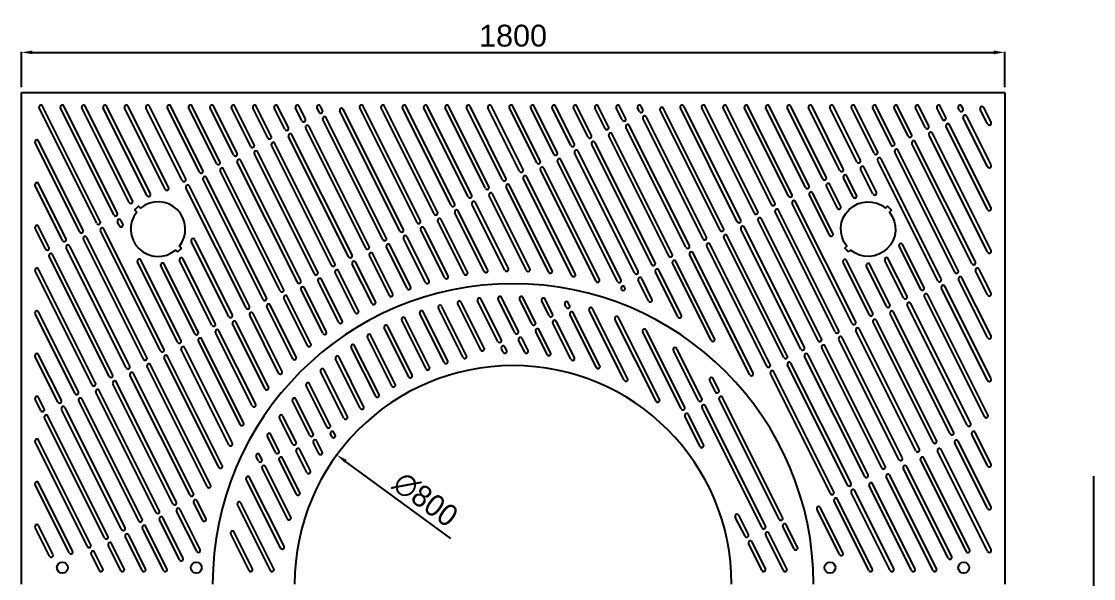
# Model space of a CAD drawing. Header units: millimetres. Extents: x 19970 to 27858, y -49763 to -44184.
# Drawn here: x 21123 to 23085, y -48341 to -47321 of the extents above; entities that cross this region are included whole.
import ezdxf

# ---------------------------------------------------------------- set-up
doc = ezdxf.new("R2010")
doc.units = ezdxf.units.MM
doc.styles.get("Standard").update_dxf_attribs({"font": 'arial.ttf'})
doc.dimstyles.new('ISO-25', dxfattribs={"dimtxt": 40, "dimasz": 20, "dimexe": 1.25, "dimexo": 10, "dimgap": 10, "dimtad": 1, "dimdec": 0, "dimtxsty": 'Standard', "dimcen": 2.5, "dimclrd": 3, "dimclre": 3, "dimclrt": 3, "dimadec": 0, "dimazin": 0, "dimtfac": 1, "dimtdec": 0, "dimtmove": 0, "dimatfit": 3, "dimfxl": 0, "dimarcsym": 0})

# ---------------------------------------------------------------- blocks, each defined once
blk = doc.blocks.new('AG1818')
for p, q in [((17010.4, -48656.5), (17010.4, -47756.5)), ((17010.4, -47756.5), (18810.4, -47756.5)), ((18810.4, -47756.5), (18810.4, -48656.5)), ((17148.4, -47995.9), (17042.7, -47784.7)), ((17154.6, -47992.8), (17049, -47781.5)), ((17179.7, -47980.3), (17081.9, -47784.7)), ((17186, -47977.2), (17088.1, -47781.5)), ((17207.4, -47957.5), (17121, -47784.7)), ((17213.7, -47954.4), (17127.3, -47781.5)), ((17240.2, -47944.8), (17160.1, -47784.7)), ((17246.5, -47941.6), (17166.4, -47781.5)), ((17273.6, -47933.3), (17199.3, -47784.7)), ((17279.9, -47930.2), (17205.5, -47781.5)), ((17304.9, -47917.7), (17238.4, -47784.7)), ((17311.2, -47914.6), (17244.7, -47781.5)), ((17336.2, -47902), (17277.5, -47784.7)), ((17342.5, -47898.9), (17283.8, -47781.5)), ((17367.5, -47886.4), (17316.7, -47784.7)), ((17373.8, -47883.2), (17322.9, -47781.5)), ((17398.8, -47870.7), (17355.8, -47784.7)), ((17405.1, -47867.6), (17362.1, -47781.5)), ((17430.1, -47855.1), (17394.9, -47784.7)), ((17436.4, -47851.9), (17401.2, -47781.5)), ((17461.4, -47839.4), (17434.1, -47784.7)), ((17467.7, -47836.3), (17440.3, -47781.5)), ((17492.7, -47823.8), (17473.2, -47784.7)), ((17499, -47820.6), (17479.4, -47781.5)), ((17524, -47808.1), (17512.3, -47784.7)), ((17530.3, -47805), (17518.6, -47781.5)), ((17555.4, -47792.5), (17551.5, -47784.7)), ((17561.6, -47789.3), (17557.7, -47781.5)), ((17703.3, -48010.1), (17593.4, -47790.2)), ((17709.6, -48007), (17599.6, -47787.1)), ((17734.6, -47994.4), (17629.7, -47784.7)), ((17740.8, -47991.3), (17636, -47781.5)), ((17765.9, -47978.8), (17668.8, -47784.7)), ((17772.2, -47975.7), (17675.1, -47781.5)), ((17797.2, -47963.1), (17708, -47784.7)), ((17803.5, -47960), (17714.2, -47781.5)), ((17828.5, -47947.5), (17747.1, -47784.7)), ((17834.8, -47944.4), (17753.4, -47781.5)), ((17859.8, -47931.8), (17786.2, -47784.7)), ((17866.1, -47928.7), (17792.5, -47781.5)), ((17891.1, -47916.2), (17825.4, -47784.7)), ((17897.4, -47913.1), (17831.6, -47781.5)), ((17922.4, -47900.5), (17864.5, -47784.7)), ((17928.7, -47897.4), (17870.8, -47781.5)), ((17953.7, -47884.9), (17903.6, -47784.7)), ((17960, -47881.8), (17909.9, -47781.5)), ((17985, -47869.2), (17942.8, -47784.7)), ((17991.3, -47866.1), (17949, -47781.5)), ((18016.4, -47853.6), (17981.9, -47784.7)), ((18022.6, -47850.4), (17988.2, -47781.5)), ((18047.7, -47837.9), (18021, -47784.7)), ((18053.9, -47834.8), (18027.3, -47781.5)), ((18079, -47822.3), (18060.2, -47784.7)), ((18085.2, -47819.1), (18066.4, -47781.5)), ((18110.3, -47806.6), (18099.3, -47784.7)), ((18116.5, -47803.5), (18105.5, -47781.5)), ((18141.6, -47791), (18138.4, -47784.7)), ((18147.8, -47787.8), (18144.7, -47781.5)), ((18289.5, -48008.6), (18179.6, -47788.7)), ((18295.8, -48005.5), (18185.8, -47785.6)), ((18320.8, -47993), (18216.7, -47784.7)), ((18327.1, -47989.8), (18222.9, -47781.5)), ((18352.1, -47977.3), (18255.8, -47784.7)), ((18358.4, -47974.2), (18262.1, -47781.5)), ((18383.4, -47961.7), (18294.9, -47784.7)), ((18389.7, -47958.5), (18301.2, -47781.5)), ((18414.7, -47946), (18334.1, -47784.7)), ((18421, -47942.9), (18340.3, -47781.5)), ((18446, -47930.3), (18373.2, -47784.7)), ((18452.3, -47927.2), (18379.5, -47781.5)), ((18477.4, -47914.7), (18412.3, -47784.7)), ((18483.6, -47911.6), (18418.6, -47781.5)), ((18508.7, -47899), (18451.5, -47784.7)), ((18514.9, -47895.9), (18457.7, -47781.5)), ((18540, -47883.4), (18490.6, -47784.7)), ((18546.2, -47880.3), (18496.9, -47781.5)), ((18571.3, -47867.7), (18529.7, -47784.7)), ((18577.5, -47864.6), (18536, -47781.5)), ((18602.6, -47852.1), (18568.9, -47784.7)), ((18608.8, -47849), (18575.1, -47781.5)), ((18633.9, -47836.4), (18608, -47784.7)), ((18640.1, -47833.3), (18614.3, -47781.5)), ((18665.2, -47820.8), (18647.1, -47784.7)), ((18671.4, -47817.6), (18653.4, -47781.5)), ((18696.5, -47805.1), (18686.3, -47784.7)), ((18702.7, -47802), (18692.5, -47781.5)), ((18727.8, -47789.5), (18725.4, -47784.7)), ((18734.1, -47786.3), (18731.6, -47781.5)), ((18779.2, -47814), (18765.8, -47787.2)), ((18785.4, -47810.9), (18772.1, -47784.1)), ((17672, -48025.8), (17562.1, -47805.9)), ((17678.3, -48022.6), (17568.3, -47802.8)), ((18258.2, -48024.3), (18148.3, -47804.4)), ((18264.5, -48021.1), (18154.5, -47801.3)), ((18779.2, -47892.3), (18734.5, -47802.9)), ((18785.4, -47889.1), (18740.8, -47799.8)), ((17640.7, -48041.4), (17530.8, -47821.5)), ((17647, -48038.3), (17537, -47818.4)), ((18226.9, -48039.9), (18117, -47820)), ((18233.2, -48036.8), (18123.2, -47816.9)), ((18779.2, -47970.5), (18703.2, -47818.5)), ((18785.4, -47967.4), (18709.5, -47815.4)), ((17117.1, -48011.6), (17035.4, -47848.3)), ((17123.3, -48008.5), (17041.7, -47845.2)), ((17584.3, -48069.6), (17474.4, -47849.7)), ((17609.4, -48057.1), (17499.4, -47837.2)), ((17615.6, -48053.9), (17505.7, -47834.1)), ((18170.6, -48068.1), (18060.6, -47848.2)), ((18195.6, -48055.6), (18085.7, -47835.7)), ((18201.9, -48052.4), (18091.9, -47832.6)), ((18750.5, -48069.7), (18640.6, -47849.8)), ((18756.8, -48066.6), (18646.8, -47846.7)), ((18779.2, -48048.8), (18671.9, -47834.2)), ((18785.4, -48045.6), (18678.2, -47831.1)), ((17546.8, -48088.4), (17436.8, -47868.5)), ((17553, -48085.2), (17443.1, -47865.4)), ((17578.1, -48072.7), (17468.1, -47852.8)), ((18133, -48086.9), (18023.1, -47867)), ((18139.3, -48083.7), (18029.3, -47863.9)), ((18164.3, -48071.2), (18054.4, -47851.3)), ((18719.2, -48085.4), (18609.3, -47865.5)), ((18725.5, -48082.2), (18615.5, -47862.4)), ((17515.5, -48104), (17405.5, -47884.1)), ((17521.7, -48100.9), (17411.8, -47881)), ((18101.7, -48102.5), (17991.8, -47882.6)), ((18108, -48099.4), (17998, -47879.5)), ((18687.9, -48101), (18578, -47881.2)), ((18694.2, -48097.9), (18584.2, -47878)), ((17484.2, -48119.7), (17374.2, -47899.8)), ((17490.4, -48116.5), (17380.5, -47896.7)), ((18062.3, -48101.9), (17960.4, -47898.3)), ((18068.5, -48098.8), (17966.7, -47895.2)), ((18569.3, -47942.1), (18546.7, -47896.8)), ((18575.6, -47939), (18552.9, -47893.7)), ((17085.8, -48027.3), (17035.4, -47926.6)), ((17092, -48024.1), (17041.7, -47923.5)), ((17427.8, -48147.8), (17317.9, -47928)), ((17452.9, -48135.3), (17342.9, -47915.4)), ((17459.1, -48132.2), (17349.2, -47912.3)), ((17981.9, -48082.1), (17904.1, -47926.5)), ((18018, -48091.7), (17929.1, -47914)), ((18024.3, -48088.6), (17935.4, -47910.8)), ((18504.1, -47968.2), (18484.1, -47928.1)), ((18510.4, -47965.1), (18490.3, -47925)), ((18533, -47947.6), (18515.4, -47912.5)), ((18539.2, -47944.5), (18521.6, -47909.3)), ((17421.6, -48151), (17311.6, -47931.1)), ((17934.9, -48082.1), (17866.5, -47945.3)), ((17941.2, -48078.9), (17872.8, -47942.1)), ((17975.7, -48085.2), (17897.8, -47929.6)), ((18489.7, -48017.6), (18452.8, -47943.8)), ((18495.9, -48014.5), (18459, -47940.6)), ((17895.6, -48081.7), (17835.2, -47960.9)), ((17901.9, -48078.6), (17841.5, -47957.8)), ((18531.4, -48179.3), (18421.4, -47959.4)), ((18537.6, -48176.2), (18427.7, -47956.3)), ((17857.6, -48084), (17803.9, -47976.6)), ((17863.9, -48080.8), (17810.2, -47973.4)), ((18475, -48207.5), (18365.1, -47987.6)), ((18500.1, -48194.9), (18390.1, -47975.1)), ((18506.3, -48191.8), (18396.4, -47971.9)), ((17054.5, -48042.9), (17035.4, -48004.8)), ((17060.7, -48039.8), (17041.7, -48001.7)), ((17271.3, -48226.1), (17161.4, -48006.2)), ((17189.8, -48000.6), (17186.4, -47993.7)), ((17196.1, -47997.4), (17192.7, -47990.6)), ((17791.3, -48092.2), (17747.6, -48004.7)), ((17820.8, -48088.6), (17772.6, -47992.2)), ((17827.1, -48085.4), (17778.9, -47989.1)), ((18437.5, -48226.2), (18327.5, -48006.4)), ((18443.7, -48223.1), (18333.8, -48003.2)), ((18468.8, -48210.6), (18358.8, -47990.7)), ((17233.7, -48244.9), (17123.8, -48025)), ((17240, -48241.8), (17130.1, -48021.9)), ((17265, -48229.2), (17155.1, -48009.4)), ((17396.5, -48163.5), (17327.7, -48025.9)), ((17750.4, -48104.3), (17710, -48023.5)), ((17756.6, -48101.1), (17716.3, -48020.4)), ((17785.1, -48095.4), (17741.3, -48007.9)), ((18406.2, -48241.9), (18296.2, -48022)), ((18412.4, -48238.8), (18302.5, -48018.9)), ((17202.4, -48260.5), (17092.5, -48040.7)), ((17208.7, -48257.4), (17098.7, -48037.5)), ((17390.3, -48166.6), (17321.4, -48029)), ((17716.7, -48115.2), (17678.7, -48039.2)), ((17723, -48112), (17685, -48036)), ((18374.9, -48257.6), (18264.9, -48037.7)), ((18381.1, -48254.4), (18271.2, -48034.5)), ((18656.6, -48116.7), (18617.3, -48038)), ((18662.9, -48113.6), (18623.6, -48034.9)), ((17171.1, -48276.2), (17061.2, -48056.3)), ((17177.4, -48273.1), (17067.4, -48053.2)), ((17302.6, -48210.5), (17229.1, -48063.5)), ((17358.9, -48182.3), (17300, -48064.3)), ((17365.2, -48179.2), (17306.2, -48061.2)), ((17684, -48128), (17647.4, -48054.8)), ((17690.3, -48124.9), (17653.7, -48051.7)), ((18279.2, -48207), (18208.6, -48065.9)), ((18343.6, -48273.2), (18233.6, -48053.3)), ((18349.8, -48270.1), (18239.9, -48050.2)), ((18569, -48160.5), (18520.8, -48064.2)), ((18625.3, -48132.3), (18591.1, -48063.9)), ((18631.6, -48129.2), (18597.3, -48060.7)), ((17139.8, -48291.8), (17035.4, -48083.1)), ((17146.1, -48288.7), (17041.7, -48080)), ((17296.3, -48213.6), (17222.9, -48066.6)), ((17327.6, -48197.9), (17265.5, -48073.7)), ((17333.9, -48194.8), (17271.8, -48070.5)), ((17627.5, -48156), (17591.1, -48083)), ((17652.3, -48142.8), (17616.1, -48070.5)), ((17658.5, -48139.7), (17622.4, -48067.3)), ((18212.2, -48167.1), (18171, -48084.6)), ((18218.5, -48164), (18177.3, -48081.5)), ((18272.9, -48210.2), (18202.3, -48069)), ((18562.7, -48163.6), (18514.6, -48067.4)), ((18594, -48148), (18557.3, -48074.6)), ((18600.3, -48144.9), (18563.6, -48071.5)), ((18779.2, -48127), (18757.2, -48083.1)), ((18785.4, -48123.9), (18763.5, -48080)), ((17591.2, -48177.3), (17553.5, -48101.8)), ((17597.5, -48174.2), (17559.7, -48098.7)), ((17621.3, -48159.1), (17584.8, -48086.1)), ((18158.4, -48137.8), (18139.7, -48100.3)), ((18164.7, -48134.6), (18146, -48097.2)), ((18779.2, -48205.3), (18725.9, -48098.8)), ((18785.4, -48202.2), (18732.2, -48095.7)), ((17562.2, -48197.4), (17522.2, -48117.4)), ((17568.4, -48194.3), (17528.4, -48114.3)), ((18108.9, -48116.9), (18108.4, -48115.9)), ((18115.1, -48113.7), (18114.7, -48112.8)), ((18779.2, -48283.6), (18694.6, -48114.4)), ((18785.4, -48280.4), (18700.9, -48111.3)), ((17534.1, -48219.6), (17490.9, -48133.1)), ((17540.4, -48216.4), (17497.1, -48130)), ((17851.3, -48227.7), (17809.1, -48143.4)), ((17857.5, -48224.6), (17815.3, -48140.2)), ((17882.6, -48212.1), (17845.5, -48138)), ((17888.8, -48209), (17851.8, -48134.8)), ((17913.9, -48196.4), (17883.2, -48135.1)), ((17920.1, -48193.3), (17889.4, -48132)), ((17945.2, -48180.8), (17922.3, -48135)), ((17951.4, -48177.7), (17928.5, -48131.8)), ((17976.5, -48165.1), (17962.9, -48138)), ((17982.7, -48162), (17969.1, -48134.8)), ((18007.8, -48149.5), (18005.3, -48144.5)), ((18014, -48146.4), (18011.5, -48141.4)), ((18748.2, -48362.5), (18638.3, -48142.6)), ((18773.3, -48350), (18663.3, -48130.1)), ((18779.5, -48346.8), (18669.6, -48127)), ((17108.5, -48307.5), (17035.4, -48161.4)), ((17114.8, -48304.4), (17041.7, -48158.2)), ((17487.4, -48267.1), (17434.5, -48161.3)), ((17507.1, -48243.8), (17459.6, -48148.7)), ((17513.4, -48240.7), (17465.8, -48145.6)), ((17784.4, -48250.6), (17739.7, -48161.1)), ((17790.7, -48247.5), (17745.9, -48158)), ((17819, -48241.5), (17773.8, -48151.1)), ((17825.3, -48238.4), (17780.1, -48148)), ((18063, -48259.8), (18014.5, -48162.9)), ((18069.2, -48256.7), (18020.7, -48159.8)), ((18113.9, -48283.4), (18049.8, -48155.3)), ((18120.1, -48280.2), (18056.1, -48152.1)), ((18710.6, -48381.3), (18600.7, -48161.4)), ((18716.9, -48378.1), (18607, -48158.3)), ((18741.9, -48365.6), (18632, -48145.8)), ((17456.4, -48298.9), (17397, -48180)), ((17462.7, -48295.8), (17403.2, -48176.9)), ((17481.2, -48270.2), (17428.3, -48164.4)), ((17751.2, -48262.5), (17706.6, -48173.3)), ((17757.5, -48259.4), (17712.9, -48170.1)), ((18016.4, -48244.9), (17983.2, -48178.6)), ((18022.6, -48241.8), (17989.4, -48175.4)), ((18172.1, -48321.7), (18097, -48171.3)), ((18178.4, -48318.5), (18103.2, -48168.2)), ((18679.3, -48396.9), (18569.4, -48177.1)), ((18685.6, -48393.8), (18575.7, -48173.9)), ((17432.9, -48330.2), (17365.7, -48195.7)), ((17439.2, -48327.1), (17371.9, -48192.6)), ((17694.7, -48290.3), (17650.1, -48201.1)), ((17719.3, -48276.9), (17674.6, -48187.5)), ((17725.6, -48273.8), (17680.9, -48184.4)), ((17972.8, -48236.1), (17951.9, -48194.2)), ((17979.1, -48233), (17958.1, -48191.1)), ((18218.3, -48335.8), (18147.7, -48194.6)), ((18224.6, -48332.7), (18154, -48191.4)), ((18648, -48412.6), (18538.1, -48192.7)), ((18654.3, -48409.5), (18544.4, -48189.6)), ((17410.8, -48364.3), (17334.4, -48211.4)), ((17417.1, -48361.2), (17340.6, -48208.2)), ((17658.9, -48312.6), (17614.2, -48223.1)), ((17665.2, -48309.5), (17620.4, -48220)), ((17688.5, -48293.5), (17643.9, -48204.3)), ((17898.7, -48228.8), (17895.5, -48222.4)), ((17931.7, -48232.1), (17920.6, -48209.9)), ((17937.9, -48228.9), (17926.8, -48206.7)), ((18591.7, -48440.8), (18481.7, -48220.9)), ((18616.7, -48428.2), (18506.8, -48208.4)), ((18623, -48425.1), (18513.1, -48205.2)), ((17077.2, -48323.2), (17035.4, -48239.6)), ((17083.5, -48320), (17041.7, -48236.5)), ((17371.7, -48442.6), (17271.7, -48242.7)), ((17378, -48439.5), (17278, -48239.5)), ((17390.3, -48401.6), (17303, -48227)), ((17396.6, -48398.5), (17309.3, -48223.9)), ((17636.9, -48331.3), (17591.8, -48241)), ((17892.5, -48231.9), (17889.3, -48225.5)), ((18249.6, -48320.2), (18203.9, -48228.6)), ((18255.9, -48317), (18210.1, -48225.5)), ((18554.1, -48459.5), (18444.2, -48239.7)), ((18560.4, -48456.4), (18450.4, -48236.5)), ((18585.4, -48443.9), (18475.5, -48224)), ((17350.4, -48478.2), (17240.4, -48258.3)), ((17356.6, -48475.1), (17246.7, -48255.2)), ((17630.7, -48334.4), (17585.5, -48244.1)), ((18522.8, -48475.2), (18412.9, -48255.3)), ((18529.1, -48472.1), (18419.1, -48252.2)), ((17319.1, -48493.8), (17209.1, -48274)), ((17325.3, -48490.7), (17215.4, -48270.8)), ((17600.8, -48353), (17558, -48267.4)), ((17607.1, -48349.8), (17564.3, -48264.3)), ((18287.2, -48301.4), (18276.7, -48280.4)), ((18491.5, -48490.8), (18381.6, -48271)), ((18497.8, -48487.7), (18387.8, -48267.8)), ((17287.8, -48509.5), (17177.8, -48289.6)), ((17294, -48506.4), (17184.1, -48286.5)), ((17569.5, -48368.6), (17531.7, -48293)), ((17575.8, -48365.5), (17538, -48289.8)), ((18280.9, -48304.5), (18270.5, -48283.6)), ((17045.9, -48338.8), (17035.4, -48317.9)), ((17052.2, -48335.7), (17041.7, -48314.8)), ((17225.2, -48540.8), (17115.2, -48320.9)), ((17231.4, -48537.7), (17121.5, -48317.8)), ((17256.5, -48525.1), (17146.5, -48305.3)), ((17262.7, -48522), (17152.8, -48302.1)), ((17538.2, -48384.3), (17506.6, -48321.1)), ((17544.5, -48381.1), (17512.9, -48317.9)), ((18397.6, -48537.8), (18287.7, -48317.9)), ((18403.9, -48534.7), (18293.9, -48314.8)), ((17193.8, -48556.4), (17083.9, -48336.6)), ((17200.1, -48553.3), (17090.2, -48333.4)), ((18366.3, -48553.5), (18256.4, -48333.6)), ((18372.5, -48550.3), (18262.6, -48330.4)), ((17162.5, -48572.1), (17052.6, -48352.2)), ((17168.8, -48569), (17058.9, -48349.1)), ((17506.9, -48399.9), (17482.9, -48351.9)), ((17513.2, -48396.8), (17489.1, -48348.8)), ((18252.8, -48404.6), (18225, -48349.2)), ((18259, -48401.5), (18231.3, -48346.1)), ((17584.8, -48383.5), (17582.5, -48378.9)), ((18785.4, -48437), (18756.5, -48379)), ((17131.2, -48587.8), (17035.4, -48396.2)), ((17137.5, -48584.6), (17041.7, -48393)), ((17475.6, -48415.6), (17460.7, -48385.7)), ((17481.9, -48412.4), (17466.9, -48382.6)), ((17554.9, -48417.6), (17544.9, -48397.7)), ((17561.1, -48414.5), (17551.2, -48394.6)), ((17578.5, -48386.6), (17576.2, -48382)), ((18779.2, -48518.4), (18718.9, -48397.8)), ((18785.4, -48515.2), (18725.2, -48394.7)), ((18779.2, -48440.1), (18750.2, -48382.2)), ((17533.1, -48452.4), (17513.6, -48413.3)), ((17539.4, -48449.3), (17519.9, -48410.2)), ((18779.2, -48596.6), (18687.6, -48413.5)), ((18785.4, -48593.5), (18693.9, -48410.3)), ((17444.3, -48431.2), (17440.2, -48423.1)), ((17450.5, -48428.1), (17446.5, -48419.9)), ((17513.7, -48491.8), (17482.3, -48429)), ((17520, -48488.7), (17488.6, -48425.9)), ((18740.2, -48596.9), (18656.3, -48429.1)), ((18746.5, -48593.8), (18662.6, -48426)), ((17497.2, -48537.1), (17451, -48444.6)), ((17503.5, -48534), (17457.3, -48441.5)), ((18685.5, -48628.4), (18600, -48457.3)), ((18707.2, -48609.2), (18625, -48444.8)), ((18713.5, -48606.1), (18631.3, -48441.7)), ((17097.8, -48599.2), (17035.4, -48474.4)), ((17104.1, -48596.1), (17041.7, -48471.3)), ((17484.8, -48590.6), (17421.8, -48464.5)), ((17491.1, -48587.4), (17428.1, -48461.4)), ((18640.1, -48631.5), (18562.4, -48476.1)), ((18646.4, -48628.4), (18568.7, -48473)), ((18679.2, -48631.5), (18593.7, -48460.4)), ((18601, -48631.5), (18529.5, -48488.6)), ((18607.2, -48628.4), (18535.8, -48485.5)), ((17341.9, -48539.5), (17325.8, -48507.3)), ((17348.1, -48536.3), (17332, -48504.1)), ((17466.2, -48631.5), (17406, -48511.1)), ((17472.4, -48628.4), (17412.2, -48508)), ((18514.4, -48599.1), (18473.2, -48516.8)), ((18561.9, -48631.5), (18498.2, -48504.3)), ((18568.1, -48628.4), (18504.5, -48501.1)), ((17306.2, -48608.9), (17269.4, -48535.4)), ((17331.3, -48596.5), (17294.5, -48522.9)), ((17337.6, -48593.4), (17300.7, -48519.8)), ((18335, -48569.1), (18317.3, -48533.8)), ((18341.2, -48566), (18323.6, -48530.7)), ((18508.1, -48602.3), (18466.9, -48519.9)), ((17061.7, -48605.3), (17035.4, -48552.7)), ((17068, -48602.1), (17041.7, -48549.6)), ((17270.5, -48631.5), (17231.9, -48554.2)), ((17276.8, -48628.4), (17238.1, -48551.1)), ((17299.9, -48612), (17263.2, -48538.6)), ((18424.8, -48592.3), (18404.3, -48551.2)), ((18431.1, -48589.2), (18410.6, -48548.1)), ((17231.4, -48631.5), (17200.6, -48569.9)), ((17237.7, -48628.4), (17206.8, -48566.7)), ((17427, -48631.5), (17393.6, -48564.6)), ((17433.3, -48628.4), (17399.8, -48561.4)), ((18405.3, -48631.5), (18373, -48566.9)), ((18411.6, -48628.4), (18379.3, -48563.7)), ((17192.3, -48631.5), (17169.3, -48585.5)), ((17198.5, -48628.4), (17175.5, -48582.4)), ((18366.2, -48631.5), (18341.7, -48582.5)), ((18372.5, -48628.4), (18348, -48579.4)), ((17153.1, -48631.5), (17137.9, -48601.2)), ((17159.4, -48628.4), (17144.2, -48598))]:
    blk.add_line(p, q)
for points in [[(17296.1, -48048.4, 0.045549), (17303.1, -48041.3), (17299.5, -48037.8, 0.904534), (17228.4, -47968.1), (17224.8, -47964.6, 0.045549), (17217.8, -47971.8), (17221.4, -47975.3, 0.904534), (17292.5, -48044.9)], [(18524.8, -48048.4, -0.045549), (18517.8, -48041.3), (18521.4, -48037.8, -0.904534), (18592.5, -47968.1), (18596.1, -47964.6, -0.045549), (18603.1, -47971.8), (18599.5, -47975.3, -0.904534), (18528.4, -48044.9)]]:
    blk.add_lwpolyline(points, format="xyb", close=True)
for centre in [(17085.4, -48626.5), (17330.4, -48626.5), (18490.4, -48626.5), (18735.4, -48626.5)]:
    blk.add_circle(centre, 10)
for centre, radius, start, end in [((17045.9, -47783.1), 3.5, 26.5651, 206.5651), ((17085, -47783.1), 3.5, 26.5651, 206.5651), ((17124.1, -47783.1), 3.5, 26.5651, 206.5651), ((17163.3, -47783.1), 3.5, 26.5651, 206.5651), ((17202.4, -47783.1), 3.5, 26.5651, 206.5651), ((17241.5, -47783.1), 3.5, 26.5651, 206.5651), ((17280.7, -47783.1), 3.5, 26.5651, 206.5651), ((17319.8, -47783.1), 3.5, 26.5651, 206.5651), ((17358.9, -47783.1), 3.5, 26.5651, 206.5651), ((17398.1, -47783.1), 3.5, 26.5651, 206.5651), ((17437.2, -47783.1), 3.5, 26.5651, 206.5651), ((17476.3, -47783.1), 3.5, 26.5651, 206.5651), ((17515.4, -47783.1), 3.5, 26.5651, 206.5651), ((17554.6, -47783.1), 3.5, 26.5651, 206.5651), ((17558.5, -47790.9), 3.5, 206.5651, 26.5651), ((17596.5, -47788.7), 3.5, 26.5651, 206.5651), ((17632.8, -47783.1), 3.5, 26.5651, 206.5651), ((17672, -47783.1), 3.5, 26.5651, 206.5651), ((17711.1, -47783.1), 3.5, 26.5651, 206.5651), ((17750.2, -47783.1), 3.5, 26.5651, 206.5651), ((17789.4, -47783.1), 3.5, 26.5651, 206.5651), ((17828.5, -47783.1), 3.5, 26.5651, 206.5651), ((17867.6, -47783.1), 3.5, 26.5651, 206.5651), ((17906.8, -47783.1), 3.5, 26.5651, 206.5651), ((17945.9, -47783.1), 3.5, 26.5651, 206.5651), ((17985, -47783.1), 3.5, 26.5651, 206.5651), ((18024.2, -47783.1), 3.5, 26.5651, 206.5651), ((18063.3, -47783.1), 3.5, 26.5651, 206.5651), ((18102.4, -47783.1), 3.5, 26.5651, 206.5651), ((18141.5, -47783.1), 3.5, 26.5651, 206.5651), ((18144.7, -47789.4), 3.5, 206.5651, 26.5651), ((18182.7, -47787.2), 3.5, 26.5651, 206.5651), ((18219.8, -47783.1), 3.5, 26.5651, 206.5651), ((18258.9, -47783.1), 3.5, 26.5651, 206.5651), ((18298.1, -47783.1), 3.5, 26.5651, 206.5651), ((18337.2, -47783.1), 3.5, 26.5651, 206.5651), ((18376.3, -47783.1), 3.5, 26.5651, 206.5651), ((18415.5, -47783.1), 3.5, 26.5651, 206.5651), ((18454.6, -47783.1), 3.5, 26.5651, 206.5651), ((18493.7, -47783.1), 3.5, 26.5651, 206.5651), ((18532.9, -47783.1), 3.5, 26.5651, 206.5651), ((18572, -47783.1), 3.5, 26.5651, 206.5651), ((18611.1, -47783.1), 3.5, 26.5651, 206.5651), ((18650.3, -47783.1), 3.5, 26.5651, 206.5651), ((18689.4, -47783.1), 3.5, 26.5651, 206.5651), ((18728.5, -47783.1), 3.5, 26.5651, 206.5651), ((18730.9, -47787.9), 3.5, 206.5651, 26.5651), ((18768.9, -47785.7), 3.5, 26.5651, 206.5651), ((17527.2, -47806.6), 3.5, 206.5651, 26.5651), ((17565.2, -47804.3), 3.5, 26.5651, 206.5651), ((18113.4, -47805.1), 3.5, 206.5651, 26.5651), ((18151.4, -47802.8), 3.5, 26.5651, 206.5651), ((18699.6, -47803.6), 3.5, 206.5651, 26.5651), ((18737.6, -47801.3), 3.5, 26.5651, 206.5651), ((18782.3, -47812.4), 3.5, 206.5651, 26.5651), ((17495.9, -47822.2), 3.5, 206.5651, 26.5651), ((17533.9, -47820), 3.5, 26.5651, 206.5651), ((18082.1, -47820.7), 3.5, 206.5651, 26.5651), ((18088.8, -47834.1), 3.5, 26.5651, 206.5651), ((18120.1, -47818.5), 3.5, 26.5651, 206.5651), ((18668.3, -47819.2), 3.5, 206.5651, 26.5651), ((18675, -47832.6), 3.5, 26.5651, 206.5651), ((18706.3, -47817), 3.5, 26.5651, 206.5651), ((17038.6, -47846.8), 3.5, 26.5651, 206.5651), ((17464.6, -47837.9), 3.5, 206.5651, 26.5651), ((17471.3, -47851.3), 3.5, 26.5651, 206.5651), ((17502.6, -47835.6), 3.5, 26.5651, 206.5651), ((18050.8, -47836.4), 3.5, 206.5651, 26.5651), ((18057.5, -47849.8), 3.5, 26.5651, 206.5651), ((18605.7, -47850.5), 3.5, 206.5651, 26.5651), ((18637, -47834.9), 3.5, 206.5651, 26.5651), ((18643.7, -47848.3), 3.5, 26.5651, 206.5651), ((17402, -47869.2), 3.5, 206.5651, 26.5651), ((17433.3, -47853.5), 3.5, 206.5651, 26.5651), ((17440, -47866.9), 3.5, 26.5651, 206.5651), ((17988.2, -47867.7), 3.5, 206.5651, 26.5651), ((18019.5, -47852), 3.5, 206.5651, 26.5651), ((18026.2, -47865.4), 3.5, 26.5651, 206.5651), ((18574.4, -47866.2), 3.5, 206.5651, 26.5651), ((18612.4, -47863.9), 3.5, 26.5651, 206.5651), ((17370.7, -47884.8), 3.5, 206.5651, 26.5651), ((17408.7, -47882.6), 3.5, 26.5651, 206.5651), ((17956.9, -47883.3), 3.5, 206.5651, 26.5651), ((17994.9, -47881.1), 3.5, 26.5651, 206.5651), ((18543.1, -47881.8), 3.5, 206.5651, 26.5651), ((18581.1, -47879.6), 3.5, 26.5651, 206.5651), ((18782.3, -47890.7), 3.5, 206.5651, 26.5651), ((17339.3, -47900.5), 3.5, 206.5651, 26.5651), ((17377.4, -47898.2), 3.5, 26.5651, 206.5651), ((17925.6, -47899), 3.5, 206.5651, 26.5651), ((17932.3, -47912.4), 3.5, 26.5651, 206.5651), ((17963.6, -47896.7), 3.5, 26.5651, 206.5651), ((18511.8, -47897.5), 3.5, 206.5651, 26.5651), ((18518.5, -47910.9), 3.5, 26.5651, 206.5651), ((18549.8, -47895.2), 3.5, 26.5651, 206.5651), ((17038.6, -47925), 3.5, 26.5651, 206.5651), ((17308, -47916.1), 3.5, 206.5651, 26.5651), ((17314.7, -47929.5), 3.5, 26.5651, 206.5651), ((17346.1, -47913.9), 3.5, 26.5651, 206.5651), ((17863, -47930.3), 3.5, 206.5651, 26.5651), ((17894.3, -47914.6), 3.5, 206.5651, 26.5651), ((17901, -47928), 3.5, 26.5651, 206.5651), ((18449.2, -47928.8), 3.5, 206.5651, 26.5651), ((18480.5, -47913.1), 3.5, 206.5651, 26.5651), ((18487.2, -47926.5), 3.5, 26.5651, 206.5651), ((17243.3, -47943.2), 3.5, 206.5651, 26.5651), ((17276.7, -47931.8), 3.5, 206.5651, 26.5651), ((17831.7, -47945.9), 3.5, 206.5651, 26.5651), ((17869.7, -47943.7), 3.5, 26.5651, 206.5651), ((18417.9, -47944.4), 3.5, 206.5651, 26.5651), ((18455.9, -47942.2), 3.5, 26.5651, 206.5651), ((18536.1, -47946.1), 3.5, 206.5651, 26.5651), ((18572.5, -47940.6), 3.5, 206.5651, 26.5651), ((17210.6, -47956), 3.5, 206.5651, 26.5651), ((17800.3, -47961.6), 3.5, 206.5651, 26.5651), ((17838.4, -47959.3), 3.5, 26.5651, 206.5651), ((18386.6, -47960.1), 3.5, 206.5651, 26.5651), ((18424.6, -47957.9), 3.5, 26.5651, 206.5651), ((18507.2, -47966.6), 3.5, 206.5651, 26.5651), ((18782.3, -47969), 3.5, 206.5651, 26.5651), ((17182.8, -47978.7), 3.5, 206.5651, 26.5651), ((17769, -47977.2), 3.5, 206.5651, 26.5651), ((17775.8, -47990.7), 3.5, 26.5651, 206.5651), ((17807.1, -47975), 3.5, 26.5651, 206.5651), ((18355.3, -47975.7), 3.5, 206.5651, 26.5651), ((18362, -47989.2), 3.5, 26.5651, 206.5651), ((18393.3, -47973.5), 3.5, 26.5651, 206.5651), ((17038.6, -48003.3), 3.5, 26.5651, 206.5651), ((17151.5, -47994.4), 3.5, 206.5651, 26.5651), ((17158.2, -48007.8), 3.5, 26.5651, 206.5651), ((17189.5, -47992.1), 3.5, 26.5651, 206.5651), ((17193, -47999), 3.5, 206.5651, 26.5651), ((17706.4, -48008.5), 3.5, 206.5651, 26.5651), ((17737.7, -47992.9), 3.5, 206.5651, 26.5651), ((17744.4, -48006.3), 3.5, 26.5651, 206.5651), ((18292.7, -48007), 3.5, 206.5651, 26.5651), ((18324, -47991.4), 3.5, 206.5651, 26.5651), ((18330.7, -48004.8), 3.5, 26.5651, 206.5651), ((17088.9, -48025.7), 3.5, 206.5651, 26.5651), ((17120.2, -48010), 3.5, 206.5651, 26.5651), ((17126.9, -48023.5), 3.5, 26.5651, 206.5651), ((17324.6, -48027.4), 3.5, 26.5651, 206.5651), ((17675.1, -48024.2), 3.5, 206.5651, 26.5651), ((17713.1, -48022), 3.5, 26.5651, 206.5651), ((18261.3, -48022.7), 3.5, 206.5651, 26.5651), ((18299.4, -48020.5), 3.5, 26.5651, 206.5651), ((18492.8, -48016), 3.5, 206.5651, 26.5651), ((17057.6, -48041.3), 3.5, 206.5651, 26.5651), ((17095.6, -48039.1), 3.5, 26.5651, 206.5651), ((17643.8, -48039.8), 3.5, 206.5651, 26.5651), ((17681.8, -48037.6), 3.5, 26.5651, 206.5651), ((18230, -48038.3), 3.5, 206.5651, 26.5651), ((18268.1, -48036.1), 3.5, 26.5651, 206.5651), ((18620.4, -48036.5), 3.5, 26.5651, 206.5651), ((18782.3, -48047.2), 3.5, 206.5651, 26.5651), ((17064.3, -48054.8), 3.5, 26.5651, 206.5651), ((17226, -48065.1), 3.5, 26.5651, 206.5651), ((17303.1, -48062.7), 3.5, 26.5651, 206.5651), ((17612.5, -48055.5), 3.5, 206.5651, 26.5651), ((17619.2, -48068.9), 3.5, 26.5651, 206.5651), ((17650.5, -48053.3), 3.5, 26.5651, 206.5651), ((18198.7, -48054), 3.5, 206.5651, 26.5651), ((18205.4, -48067.4), 3.5, 26.5651, 206.5651), ((18236.8, -48051.8), 3.5, 26.5651, 206.5651), ((18517.7, -48065.8), 3.5, 26.5651, 206.5651), ((18594.2, -48062.3), 3.5, 26.5651, 206.5651), ((17038.6, -48081.5), 3.5, 26.5651, 206.5651), ((17268.6, -48072.1), 3.5, 26.5651, 206.5651), ((17549.9, -48086.8), 3.5, 206.5651, 26.5651), ((17581.2, -48071.1), 3.5, 206.5651, 26.5651), ((17587.9, -48084.6), 3.5, 26.5651, 206.5651), ((17823.9, -48087), 3.5, 206.5651, 26.5651), ((17860.8, -48082.4), 3.5, 206.5651, 26.5651), ((17898.8, -48080.2), 3.5, 206.5651, 26.5651), ((17938.1, -48080.5), 3.5, 206.5651, 26.5651), ((17978.8, -48083.7), 3.5, 206.5651, 26.5651), ((18136.1, -48085.3), 3.5, 206.5651, 26.5651), ((18167.4, -48069.7), 3.5, 206.5651, 26.5651), ((18174.1, -48083.1), 3.5, 26.5651, 206.5651), ((18560.4, -48073), 3.5, 26.5651, 206.5651), ((18722.3, -48083.8), 3.5, 206.5651, 26.5651), ((18753.7, -48068.2), 3.5, 206.5651, 26.5651), ((18760.4, -48081.6), 3.5, 26.5651, 206.5651), ((17518.6, -48102.5), 3.5, 206.5651, 26.5651), ((17556.6, -48100.2), 3.5, 26.5651, 206.5651), ((17753.5, -48102.7), 3.5, 206.5651, 26.5651), ((17788.2, -48093.8), 3.5, 206.5651, 26.5651), ((18021.1, -48090.1), 3.5, 206.5651, 26.5651), ((18065.4, -48100.4), 3.5, 206.5651, 26.5651), ((18104.8, -48101), 3.5, 206.5651, 26.5651), ((18142.8, -48098.7), 3.5, 26.5651, 206.5651), ((18691, -48099.5), 3.5, 206.5651, 26.5651), ((18729.1, -48097.2), 3.5, 26.5651, 206.5651), ((17910.4, -48656.5), 550, 0, 180), ((17487.3, -48118.1), 3.5, 206.5651, 26.5651), ((17525.3, -48115.9), 3.5, 26.5651, 206.5651), ((17687.1, -48126.4), 3.5, 206.5651, 26.5651), ((17719.8, -48113.6), 3.5, 206.5651, 26.5651), ((18111.5, -48114.4), 3.5, 26.5651, 206.5651), ((18112, -48115.3), 3.5, 206.5651, 26.5651), ((18659.7, -48115.1), 3.5, 206.5651, 26.5651), ((18666.4, -48128.5), 3.5, 26.5651, 206.5651), ((18697.8, -48112.9), 3.5, 26.5651, 206.5651), ((18782.3, -48125.5), 3.5, 206.5651, 26.5651), ((17456, -48133.8), 3.5, 206.5651, 26.5651), ((17462.7, -48147.2), 3.5, 26.5651, 206.5651), ((17494, -48131.5), 3.5, 26.5651, 206.5651), ((17655.4, -48141.2), 3.5, 206.5651, 26.5651), ((17812.2, -48141.8), 3.5, 26.5651, 206.5651), ((17848.6, -48136.4), 3.5, 26.5651, 206.5651), ((17886.3, -48133.5), 3.5, 26.5651, 206.5651), ((17925.4, -48133.4), 3.5, 26.5651, 206.5651), ((17966, -48136.4), 3.5, 26.5651, 206.5651), ((18008.4, -48142.9), 3.5, 26.5651, 206.5651), ((18161.6, -48136.2), 3.5, 206.5651, 26.5651), ((18628.4, -48130.8), 3.5, 206.5651, 26.5651), ((18635.1, -48144.2), 3.5, 26.5651, 206.5651), ((17038.6, -48159.8), 3.5, 26.5651, 206.5651), ((17393.4, -48165.1), 3.5, 206.5651, 26.5651), ((17424.7, -48149.4), 3.5, 206.5651, 26.5651), ((17431.4, -48162.8), 3.5, 26.5651, 206.5651), ((17624.4, -48157.5), 3.5, 206.5651, 26.5651), ((17742.8, -48159.5), 3.5, 26.5651, 206.5651), ((17776.9, -48149.5), 3.5, 26.5651, 206.5651), ((17979.6, -48163.6), 3.5, 206.5651, 26.5651), ((18010.9, -48147.9), 3.5, 206.5651, 26.5651), ((18017.6, -48161.3), 3.5, 26.5651, 206.5651), ((18052.9, -48153.7), 3.5, 26.5651, 206.5651), ((18215.4, -48165.5), 3.5, 206.5651, 26.5651), ((18565.8, -48162.1), 3.5, 206.5651, 26.5651), ((18597.1, -48146.4), 3.5, 206.5651, 26.5651), ((18603.8, -48159.8), 3.5, 26.5651, 206.5651), ((17362.1, -48180.7), 3.5, 206.5651, 26.5651), ((17400.1, -48178.5), 3.5, 26.5651, 206.5651), ((17594.4, -48175.7), 3.5, 206.5651, 26.5651), ((17677.7, -48186), 3.5, 26.5651, 206.5651), ((17709.7, -48171.7), 3.5, 26.5651, 206.5651), ((17948.3, -48179.2), 3.5, 206.5651, 26.5651), ((17986.3, -48177), 3.5, 26.5651, 206.5651), ((18100.1, -48169.8), 3.5, 26.5651, 206.5651), ((18534.5, -48177.7), 3.5, 206.5651, 26.5651), ((18572.5, -48175.5), 3.5, 26.5651, 206.5651), ((17330.8, -48196.4), 3.5, 206.5651, 26.5651), ((17368.8, -48194.1), 3.5, 26.5651, 206.5651), ((17565.3, -48195.9), 3.5, 206.5651, 26.5651), ((17647, -48202.7), 3.5, 26.5651, 206.5651), ((17917, -48194.9), 3.5, 206.5651, 26.5651), ((17955, -48192.6), 3.5, 26.5651, 206.5651), ((18150.8, -48193), 3.5, 26.5651, 206.5651), ((18503.2, -48193.4), 3.5, 206.5651, 26.5651), ((18509.9, -48206.8), 3.5, 26.5651, 206.5651), ((18541.2, -48191.1), 3.5, 26.5651, 206.5651), ((18782.3, -48203.7), 3.5, 206.5651, 26.5651), ((17299.5, -48212), 3.5, 206.5651, 26.5651), ((17306.2, -48225.4), 3.5, 26.5651, 206.5651), ((17337.5, -48209.8), 3.5, 26.5651, 206.5651), ((17537.2, -48218), 3.5, 206.5651, 26.5651), ((17617.3, -48221.6), 3.5, 26.5651, 206.5651), ((17885.7, -48210.5), 3.5, 206.5651, 26.5651), ((17892.4, -48223.9), 3.5, 26.5651, 206.5651), ((17923.7, -48208.3), 3.5, 26.5651, 206.5651), ((18276, -48208.6), 3.5, 206.5651, 26.5651), ((18440.6, -48224.7), 3.5, 206.5651, 26.5651), ((18471.9, -48209), 3.5, 206.5651, 26.5651), ((18478.6, -48222.4), 3.5, 26.5651, 206.5651), ((17038.6, -48238.1), 3.5, 26.5651, 206.5651), ((17236.9, -48243.3), 3.5, 206.5651, 26.5651), ((17268.2, -48227.7), 3.5, 206.5651, 26.5651), ((17274.9, -48241.1), 3.5, 26.5651, 206.5651), ((17510.2, -48242.2), 3.5, 206.5651, 26.5651), ((17588.7, -48242.6), 3.5, 26.5651, 206.5651), ((17822.1, -48239.9), 3.5, 206.5651, 26.5651), ((17854.4, -48226.2), 3.5, 206.5651, 26.5651), ((17895.6, -48230.3), 3.5, 206.5651, 26.5651), ((17934.8, -48230.5), 3.5, 206.5651, 26.5651), ((17976, -48234.6), 3.5, 206.5651, 26.5651), ((18019.5, -48243.4), 3.5, 206.5651, 26.5651), ((18207, -48227), 3.5, 26.5651, 206.5651), ((18409.3, -48240.3), 3.5, 206.5651, 26.5651), ((18447.3, -48238.1), 3.5, 26.5651, 206.5651), ((17205.6, -48259), 3.5, 206.5651, 26.5651), ((17243.6, -48256.7), 3.5, 26.5651, 206.5651), ((17910.4, -48656.5), 400, 0, 180), ((17561.2, -48265.8), 3.5, 26.5651, 206.5651), ((17754.4, -48260.9), 3.5, 206.5651, 26.5651), ((17787.6, -48249.1), 3.5, 206.5651, 26.5651), ((18066.1, -48258.3), 3.5, 206.5651, 26.5651), ((18378, -48256), 3.5, 206.5651, 26.5651), ((18416, -48253.8), 3.5, 26.5651, 206.5651), ((17174.2, -48274.6), 3.5, 206.5651, 26.5651), ((17212.3, -48272.4), 3.5, 26.5651, 206.5651), ((17484.3, -48268.6), 3.5, 206.5651, 26.5651), ((17722.5, -48275.4), 3.5, 206.5651, 26.5651), ((18117, -48281.8), 3.5, 206.5651, 26.5651), ((18273.6, -48282), 3.5, 26.5651, 206.5651), ((18346.7, -48271.6), 3.5, 206.5651, 26.5651), ((18384.7, -48269.4), 3.5, 26.5651, 206.5651), ((18782.3, -48282), 3.5, 206.5651, 26.5651), ((17142.9, -48290.3), 3.5, 206.5651, 26.5651), ((17149.7, -48303.7), 3.5, 26.5651, 206.5651), ((17181, -48288), 3.5, 26.5651, 206.5651), ((17459.5, -48297.4), 3.5, 206.5651, 26.5651), ((17534.8, -48291.4), 3.5, 26.5651, 206.5651), ((17691.6, -48291.9), 3.5, 206.5651, 26.5651), ((18284.1, -48302.9), 3.5, 206.5651, 26.5651), ((17038.6, -48316.3), 3.5, 26.5651, 206.5651), ((17080.3, -48321.6), 3.5, 206.5651, 26.5651), ((17111.6, -48305.9), 3.5, 206.5651, 26.5651), ((17118.3, -48319.4), 3.5, 26.5651, 206.5651), ((17509.7, -48319.5), 3.5, 26.5651, 206.5651), ((17662, -48311), 3.5, 206.5651, 26.5651), ((18175.3, -48320.1), 3.5, 206.5651, 26.5651), ((18252.8, -48318.6), 3.5, 206.5651, 26.5651), ((18290.8, -48316.4), 3.5, 26.5651, 206.5651), ((17049, -48337.2), 3.5, 206.5651, 26.5651), ((17087, -48335), 3.5, 26.5651, 206.5651), ((17436, -48328.7), 3.5, 206.5651, 26.5651), ((17633.8, -48332.8), 3.5, 206.5651, 26.5651), ((18221.5, -48334.3), 3.5, 206.5651, 26.5651), ((18259.5, -48332), 3.5, 26.5651, 206.5651), ((17055.7, -48350.7), 3.5, 26.5651, 206.5651), ((17486, -48350.3), 3.5, 26.5651, 206.5651), ((17603.9, -48351.4), 3.5, 206.5651, 26.5651), ((18228.2, -48347.7), 3.5, 26.5651, 206.5651), ((18776.4, -48348.4), 3.5, 206.5651, 26.5651), ((17414, -48362.7), 3.5, 206.5651, 26.5651), ((17572.6, -48367.1), 3.5, 206.5651, 26.5651), ((17579.3, -48380.5), 3.5, 26.5651, 206.5651), ((18713.8, -48379.7), 3.5, 206.5651, 26.5651), ((18745.1, -48364.1), 3.5, 206.5651, 26.5651), ((18753.4, -48380.6), 3.5, 26.5651, 206.5651), ((17038.6, -48394.6), 3.5, 26.5651, 206.5651), ((17393.5, -48400), 3.5, 206.5651, 26.5651), ((17463.8, -48384.2), 3.5, 26.5651, 206.5651), ((17510, -48398.4), 3.5, 206.5651, 26.5651), ((17541.3, -48382.7), 3.5, 206.5651, 26.5651), ((17548, -48396.1), 3.5, 26.5651, 206.5651), ((17581.6, -48385), 3.5, 206.5651, 26.5651), ((18682.5, -48395.4), 3.5, 206.5651, 26.5651), ((18722, -48396.3), 3.5, 26.5651, 206.5651), ((17443.3, -48421.5), 3.5, 26.5651, 206.5651), ((17478.7, -48414), 3.5, 206.5651, 26.5651), ((17516.7, -48411.8), 3.5, 26.5651, 206.5651), ((17558, -48416), 3.5, 206.5651, 26.5651), ((18255.9, -48403.1), 3.5, 206.5651, 26.5651), ((18651.2, -48411), 3.5, 206.5651, 26.5651), ((18690.7, -48411.9), 3.5, 26.5651, 206.5651), ((17447.4, -48429.7), 3.5, 206.5651, 26.5651), ((17485.4, -48427.4), 3.5, 26.5651, 206.5651), ((18619.9, -48426.7), 3.5, 206.5651, 26.5651), ((18659.4, -48427.6), 3.5, 26.5651, 206.5651), ((18782.3, -48438.5), 3.5, 206.5651, 26.5651), ((17374.9, -48441), 3.5, 206.5651, 26.5651), ((17454.1, -48443.1), 3.5, 26.5651, 206.5651), ((17536.3, -48450.8), 3.5, 206.5651, 26.5651), ((18557.2, -48458), 3.5, 206.5651, 26.5651), ((18588.6, -48442.3), 3.5, 206.5651, 26.5651), ((18596.8, -48458.9), 3.5, 26.5651, 206.5651), ((18628.1, -48443.2), 3.5, 26.5651, 206.5651), ((17038.6, -48472.9), 3.5, 26.5651, 206.5651), ((17353.5, -48476.6), 3.5, 206.5651, 26.5651), ((17424.9, -48463), 3.5, 26.5651, 206.5651), ((18525.9, -48473.6), 3.5, 206.5651, 26.5651), ((18565.5, -48474.5), 3.5, 26.5651, 206.5651), ((17322.2, -48492.3), 3.5, 206.5651, 26.5651), ((17516.9, -48490.3), 3.5, 206.5651, 26.5651), ((18494.6, -48489.3), 3.5, 206.5651, 26.5651), ((18532.7, -48487), 3.5, 26.5651, 206.5651), ((17290.9, -48507.9), 3.5, 206.5651, 26.5651), ((17328.9, -48505.7), 3.5, 26.5651, 206.5651), ((17409.1, -48509.6), 3.5, 26.5651, 206.5651), ((18470, -48518.3), 3.5, 26.5651, 206.5651), ((18501.3, -48502.7), 3.5, 26.5651, 206.5651), ((18782.3, -48516.8), 3.5, 206.5651, 26.5651), ((17259.6, -48523.6), 3.5, 206.5651, 26.5651), ((17266.3, -48537), 3.5, 26.5651, 206.5651), ((17297.6, -48521.3), 3.5, 26.5651, 206.5651), ((17345, -48537.9), 3.5, 206.5651, 26.5651), ((17500.4, -48535.6), 3.5, 206.5651, 26.5651), ((18320.5, -48532.3), 3.5, 26.5651, 206.5651), ((18400.7, -48536.2), 3.5, 206.5651, 26.5651), ((17038.6, -48551.1), 3.5, 26.5651, 206.5651), ((17197, -48554.9), 3.5, 206.5651, 26.5651), ((17228.3, -48539.2), 3.5, 206.5651, 26.5651), ((17235, -48552.6), 3.5, 26.5651, 206.5651), ((18369.4, -48551.9), 3.5, 206.5651, 26.5651), ((18407.4, -48549.7), 3.5, 26.5651, 206.5651), ((17165.7, -48570.5), 3.5, 206.5651, 26.5651), ((17203.7, -48568.3), 3.5, 26.5651, 206.5651), ((17396.7, -48563), 3.5, 26.5651, 206.5651), ((18338.1, -48567.5), 3.5, 206.5651, 26.5651), ((18376.1, -48565.3), 3.5, 26.5651, 206.5651), ((17101, -48597.7), 3.5, 206.5651, 26.5651), ((17134.4, -48586.2), 3.5, 206.5651, 26.5651), ((17172.4, -48583.9), 3.5, 26.5651, 206.5651), ((17334.4, -48595), 3.5, 206.5651, 26.5651), ((17488, -48589), 3.5, 206.5651, 26.5651), ((18344.8, -48581), 3.5, 26.5651, 206.5651), ((18428, -48590.7), 3.5, 206.5651, 26.5651), ((18743.3, -48595.3), 3.5, 206.5651, 26.5651), ((18782.3, -48595.1), 3.5, 206.5651, 26.5651), ((17064.9, -48603.7), 3.5, 206.5651, 26.5651), ((17141.1, -48599.6), 3.5, 26.5651, 206.5651), ((17303, -48610.5), 3.5, 206.5651, 26.5651), ((18511.2, -48600.7), 3.5, 206.5651, 26.5651), ((18710.4, -48607.7), 3.5, 206.5651, 26.5651), ((17156.3, -48630), 3.5, 206.5651, 26.5651), ((17195.4, -48630), 3.5, 206.5651, 26.5651), ((17234.5, -48630), 3.5, 206.5651, 26.5651), ((17273.7, -48630), 3.5, 206.5651, 26.5651), ((17430.2, -48630), 3.5, 206.5651, 26.5651), ((17469.3, -48630), 3.5, 206.5651, 26.5651), ((18369.3, -48630), 3.5, 206.5651, 26.5651), ((18408.5, -48630), 3.5, 206.5651, 26.5651), ((18565, -48630), 3.5, 206.5651, 26.5651), ((18604.1, -48630), 3.5, 206.5651, 26.5651), ((18643.2, -48630), 3.5, 206.5651, 26.5651), ((18682.4, -48630), 3.5, 206.5651, 26.5651)]:
    blk.add_arc(centre, radius, start, end)
blk = doc.blocks.new('*D41')
at = {"color": 3, "lineweight": -2, "transparency": 16777216}
for p, q in [((21122.7, -47440.8), (21122.7, -47375.9)), ((21142.7, -47377.2), (22902.7, -47377.2)), ((22922.7, -47440.8), (22922.7, -47375.9))]:
    blk.add_line(p, q, dxfattribs=at)
at = {"color": 3, "transparency": 16777216}
for points in [[(21142.7, -47373.8), (21142.7, -47380.5), (21122.7, -47377.2)], [(22902.7, -47373.8), (22902.7, -47380.5), (22922.7, -47377.2)]]:
    blk.add_solid(points, dxfattribs=at)
at = {"layer": 'Defpoints', "color": 0, "transparency": 16777216}
for p in [(22922.7, -47377.2), (21122.7, -47450.8), (22922.7, -47450.8)]:
    blk.add_point(p, dxfattribs=at)
at = {"color": 3, "transparency": 16777216, "insert": (22022.7, -47346.8), "char_height": 40, "attachment_point": 5}
blk.add_mtext('1800', dxfattribs=at)
blk = doc.blocks.new('*D43')
at = {"color": 3, "lineweight": -2, "transparency": 16777216}
blk.add_line((21908.7, -48267.2), (21716.2, -48126.2), dxfattribs=at)
at = {"color": 3, "transparency": 16777216}
blk.add_solid([(21718.2, -48123.5), (21714.3, -48128.8), (21700.1, -48114.3)], dxfattribs=at)
at = {"layer": 'Defpoints', "color": 0, "transparency": 16777216}
for p in [(21700.1, -48114.3), (22345.3, -48587.3)]:
    blk.add_point(p, dxfattribs=at)
at = {"color": 3, "transparency": 16777216, "insert": (21862.3, -48196), "char_height": 40, "attachment_point": 5, "rotation": 323.7574}
blk.add_mtext('{\\fPMingLiU|b0|i0|c136|p0;∅800}', dxfattribs=at)

msp = doc.modelspace()

# ---------------------------------------------------------------- linework, layer by layer
msp.add_line((23085.4, -48153.4), (23085.4, -48521))

# ---------------------------------------------------------------- block references
msp.add_blockref('AG1818', (4112.3, 305.7))

# ---------------------------------------------------------------- dimensions: what is measured, and where the dimension line sits
dim = msp.add_linear_dim(base=(22922.7, -47377.2), p1=(21122.7, -47450.8), p2=(22922.7, -47450.8), dimstyle='ISO-25')
dim.commit()
dim.dimension.update_dxf_attribs({"geometry": '*D41', "text_midpoint": (22022.7, -47346.8)})
dim = msp.add_diameter_dim_2p(p1=(22345.3, -48587.3), p2=(21700.1, -48114.3), text='{\\fPMingLiU|b0|i0|c136|p0;<>}', dimstyle='ISO-25')
dim.commit()
dim.dimension.update_dxf_attribs({"geometry": '*D43', "text_midpoint": (21844.5, -48220.2), "dimtype": 163})

doc.saveas('drawing.dxf')
